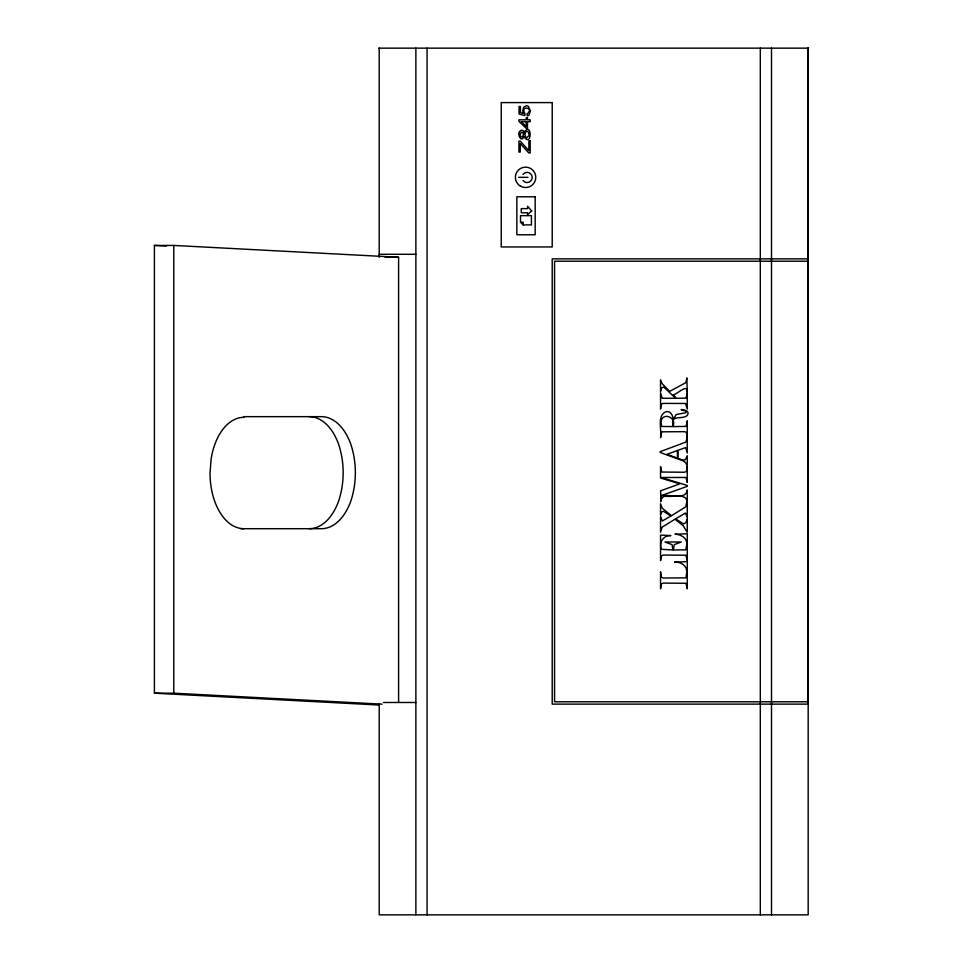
<?xml version="1.0" encoding="UTF-8"?>
<svg xmlns="http://www.w3.org/2000/svg" width="963" height="963" viewBox="0 0 963 963"><rect width="100%" height="100%" fill="white"/><g stroke="black" fill="none" stroke-linecap="round" stroke-linejoin="round"><path stroke-width="1.44" d="M686.812 501.723L685.74 506.839L671.476 515.723L662.147 508.067L660.546 503.733L660.546 514.808L661.557 512.135L663.266 511.245L670.898 516.012L662.279 521.019L660.546 516.048L660.546 532.322L662.05 527.218L674.919 519.238L683.164 525.69L687.257 532.322L687.257 519.021L685.897 522.68L683.574 523.908L675.532 518.864L685.524 513.026L687.257 517.986L687.257 489.914C686.077 500.652 668.876 493.911 661.918 495.764L661.208 495.632L687.257 486.363L687.257 485.46L661.256 477.504L686.029 477.467L687.257 482.523L687.257 466.561L686.378 471.485L684.488 472.243L661.786 472.039L660.546 466.561L660.546 478.033L679.842 483.847L660.546 490.829C662.014 513.014 657.248 494.32 667.455 496.354C673.342 497.004 686.258 493.212 687.257 501.651M378.784 48.15L808.595 48.15M518.672 177.336L527.917 177.336M520.514 222.248L523.174 222.248L523.174 224.909L531.42 224.909L531.42 215.652L520.514 215.652L520.514 222.248L523.174 224.909M379.205 705.036L154.405 693.191L154.405 245.433L173.773 245.433L398.598 257.277L398.598 702.027M379.205 254.292L415.872 254.292M385.164 257.277L398.598 257.277M808.174 258.866L552.22 258.866L552.22 704.122L808.174 704.122M243.651 416.654L321.425 416.654A56.023 34.102 90 0 1 350.965 444.665C356.828 462.782 356.828 482.571 350.965 500.688A56.023 34.102 -90 0 1 321.425 528.699L240.666 528.699M687.257 437.635L686.475 432.411L684.488 431.665L661.737 431.833L660.546 437.635C662.099 430.365 656.152 414.427 666.89 411.466C671.042 411.345 672.944 415.92 673.185 419.423L676.279 414.523L685.969 412.718L686.162 410.996C672.078 408.794 692.662 408.372 687.076 415.595C681.72 420.073 669.55 413.825 673.39 426.573L686.065 426.428L687.257 420.771L687.257 452.995L685.644 447.578L677.94 450.311L677.94 458.34L682.863 459.989L685.271 459.82L687.257 455.692L687.257 466.164L685.596 462.601L682.815 460.735L660.221 452.49L660.221 451.647L685.849 442.101L687.257 437.756M154.405 693.191L173.773 693.191L382.106 704.158M808.174 701.786L554.556 701.786L554.556 261.214L808.174 261.214L808.017 48.15L808.017 701.786M383.491 702.484L415.872 702.484M154.405 245.433L166.394 246.059M808.174 48.15L808.174 914.85L379.205 914.85L379.205 703.989M771.507 48.15L771.507 914.85M760.313 48.15L760.313 914.85M427.066 48.15L427.066 914.85M415.872 48.15L415.872 914.85M379.205 48.15L379.205 257.302M243.916 416.654L243.916 417.316A55.698 33.898 -90 0 0 211.174 458.593L210.018 473.002A55.698 33.898 90 0 0 243.916 528.699M173.773 245.433L173.773 693.191M523.005 174.387A5.092 5.092 0 0 1 530.505 173.689A5.092 5.092 0 0 1 530.505 181.213A5.092 5.092 0 0 1 523.005 180.514M309.231 416.654A56.023 34.102 90 0 1 338.759 444.665C344.634 462.782 344.634 482.571 338.759 500.688A56.023 34.102 90 0 1 309.231 528.699M686.727 544.42L685.897 549.849L673.39 549.969L674.293 544.601L681.286 541.988L664.952 541.988L672.066 544.637L672.944 549.969L661.364 549.307C658.716 542.53 663.423 535.067 670.898 535.609L660.546 535.103L660.546 560.647L661.449 555.771L663.266 555.061L685.921 555.206L687.257 560.647L687.257 533.731L674.967 534.236C680.685 534.284 687.341 537.872 686.727 544.42M686.848 378.146L685.837 382.66L669.67 391.375L662.075 383.563L660.546 379.807L660.546 391.447L661.473 388.065L663.712 387.018L675.689 398.309L662.099 398.237L660.546 392.723L660.546 409.046L661.412 404.111L663.194 403.401L685.584 403.473L687.257 409.046L687.257 393.085L686.029 398.14L676.544 398.309L673.197 394.866C677.386 394.3 688.22 382.6 687.257 392.519L686.848 378.146M686.727 572.467L685.981 577.848L663.266 578.017L661.412 577.186L660.546 571.721L660.546 588.754L661.449 583.831L663.266 583.109L685.921 583.253L687.257 588.754L687.257 561.658L674.461 562.163C680.576 561.501 687.341 565.738 686.727 572.467M530.384 110.962L529.06 114.946A3.021 3.021 0 0 1 527.243 115.861L527.122 113.887C535.139 107.627 519.37 104.871 525.04 113.766L524.871 115.524L519.081 114.043L519.081 106.484L520.405 106.484L520.405 112.551L523.439 113.369A6.175 6.175 0 0 1 522.728 110.492L523.752 107.134L526.376 105.761A3.383 3.383 0 0 1 528.434 106.436L530.384 110.962M518.937 133.592L519.093 136.337L520.658 138.624A2.215 2.215 0 0 0 522.548 138.78L524.089 136.638C532.033 148.591 532.214 120.519 524.089 132.364C523.475 128.548 518.624 130.426 518.937 133.592M661.039 421.144L661.593 426.465L672.896 426.573C677.206 417.533 663.025 411.839 661.039 421.144M524.727 133.905L525.678 137.119A1.854 1.854 0 0 0 526.942 137.613L529.181 135.326L528.278 131.895A1.878 1.878 0 0 0 525.69 131.919L524.727 133.905M523.559 134.507L522.476 136.83L521.091 136.83L520.152 135.506L521.127 132.22L523.053 132.738L523.559 134.507M531.708 210.957L527.58 214.605L527.58 212.775L521.26 212.775L521.26 208.61L527.58 208.61L527.58 206.275L531.708 210.957M677.446 450.515L666.926 454.319L677.446 458.123L677.446 450.515M552.22 102.596L501.229 102.596L501.229 246.949L552.22 246.949L552.22 102.596M527.495 117.763L526.231 117.763L526.231 119.821L518.937 119.821L518.937 121.35L526.231 128.296L527.495 128.296L527.495 121.687L530.192 121.687L530.192 119.821L527.495 119.821L527.495 117.763M526.231 121.687L521.152 121.687L526.231 126.454L526.231 121.687M530.192 140.923L528.868 140.923L528.868 150.637L520.261 141.176L518.937 141.176L518.937 152.07L520.261 152.07L520.261 143.583L528.819 152.961L530.192 152.961L530.192 140.923M535.175 196.789L516.842 196.789L516.842 234.767L535.175 234.767L535.175 196.789M520.477 186.172A10.196 10.196 0 0 0 535.777 177.336A10.196 10.196 0 0 0 520.477 168.501A10.196 10.196 0 0 0 520.477 186.172"/></g></svg>
